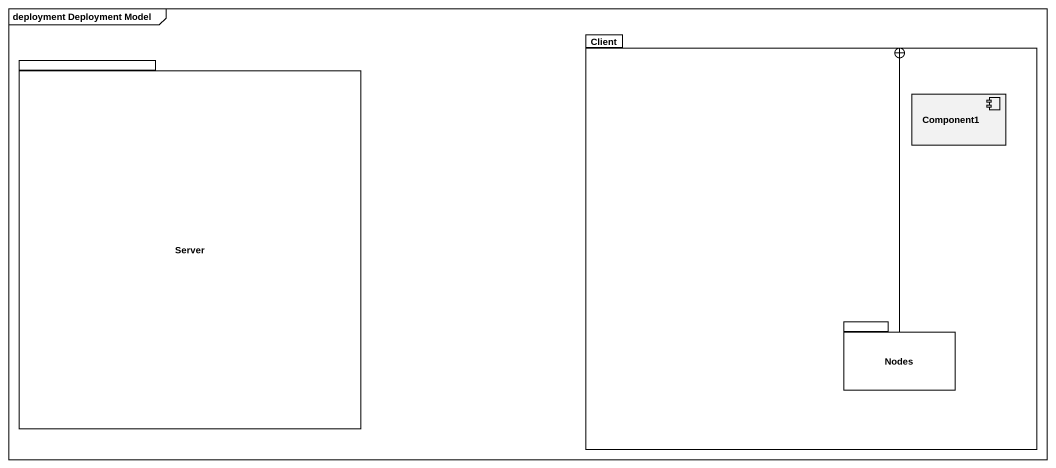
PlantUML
@startuml
mainframe deployment Deployment Model
package Client {
  component Component1
  package Nodes {
  }
}
package Server {
}
Nodes -up-+ Client
@enduml
